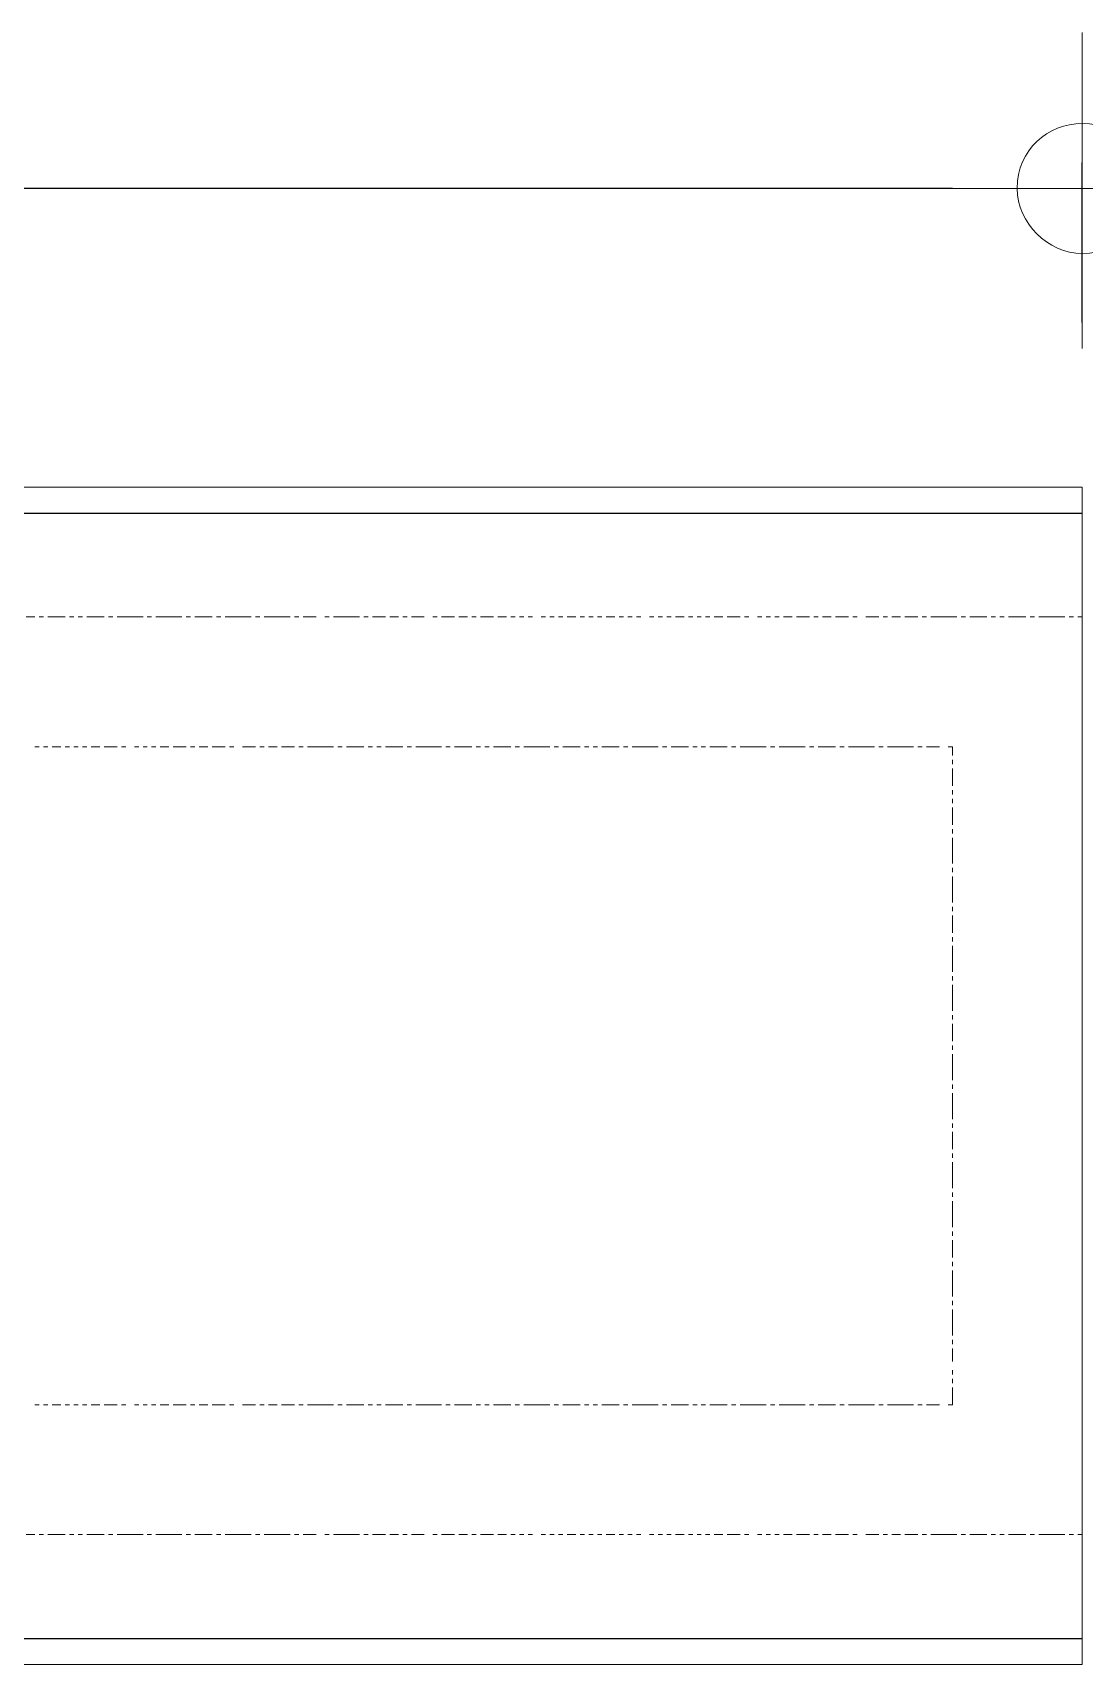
# Model space of a CAD drawing. Header units: millimetres. Extents: x 2928 to 3112, y 1220 to 1280.
# Drawn here: x 3101.117 to 3101.921, y 1270.254 to 1271.501 of the extents above; entities that cross this region are included whole.
import ezdxf

# ---------------------------------------------------------------- set-up
doc = ezdxf.new("R2010")
doc.units = ezdxf.units.MM

msp = doc.modelspace()

# ---------------------------------------------------------------- linework, layer by layer
at = {"color": 7, "linetype": 'Continuous', "lineweight": 9, "true_color": 0x000007}
for points in [[(3101.91941, 1271.50069), (3101.91941, 1271.25921), (3101.91941, 1271.25921)], [(3101.80032, 1271.3816), (3102.0418, 1271.3816), (3102.0418, 1271.3816)]]:
    msp.add_lwpolyline(points, dxfattribs=at)
at = {"color": 253, "linetype": 'Continuous', "lineweight": -2, "true_color": 0x9a9a9a}
for points in [[(3101.91941, 1271.27905), (3101.91941, 1271.40145), (3101.91941, 1271.40145)], [(3101.82017, 1271.3816), (3098.0193, 1271.3816), (3098.0193, 1271.3816)], [(3097.92006, 1271.1335), (3101.91941, 1271.1335), (3101.91941, 1271.1335)], [(3097.92006, 1270.27343), (3101.91941, 1270.27343), (3101.91941, 1270.27343)]]:
    msp.add_lwpolyline(points, dxfattribs=at)
at = {"color": 7, "linetype": 'Continuous', "lineweight": 9, "true_color": 0x000007}
msp.add_lwpolyline([(3097.92006, 1271.15335), (3101.91941, 1271.15335), (3101.91941, 1270.25358), (3097.92006, 1270.25358)], close=True, dxfattribs=at)
at = {"color": 252, "linetype": 'Continuous', "lineweight": 5, "true_color": 0x989898}
for points in [[(3101.11226, 1271.05411), (3101.11888, 1271.05411), (3101.11888, 1271.05411)], [(3101.12218, 1271.05411), (3101.12549, 1271.05411), (3101.12549, 1271.05411)], [(3101.1288, 1271.05411), (3101.13542, 1271.05411), (3101.13542, 1271.05411)], [(3101.13542, 1271.05411), (3101.14203, 1271.05411), (3101.14203, 1271.05411)], [(3101.14534, 1271.05411), (3101.14865, 1271.05411), (3101.14865, 1271.05411)], [(3101.15196, 1271.05411), (3101.15526, 1271.05411), (3101.15526, 1271.05411)], [(3101.15857, 1271.05411), (3101.16519, 1271.05411), (3101.16519, 1271.05411)], [(3101.16519, 1271.05411), (3101.1718, 1271.05411), (3101.1718, 1271.05411)], [(3101.17511, 1271.05411), (3101.17842, 1271.05411), (3101.17842, 1271.05411)], [(3101.18173, 1271.05411), (3101.18834, 1271.05411), (3101.18834, 1271.05411)], [(3101.18834, 1271.05411), (3101.19496, 1271.05411), (3101.19496, 1271.05411)], [(3101.19496, 1271.05411), (3101.20158, 1271.05411), (3101.20158, 1271.05411)], [(3101.20488, 1271.05411), (3101.20819, 1271.05411), (3101.20819, 1271.05411)], [(3101.2115, 1271.05411), (3101.21812, 1271.05411), (3101.21812, 1271.05411)], [(3101.21812, 1271.05411), (3101.22473, 1271.05411), (3101.22473, 1271.05411)], [(3101.22473, 1271.05411), (3101.23135, 1271.05411), (3101.23135, 1271.05411)], [(3101.23466, 1271.05411), (3101.23796, 1271.05411), (3101.23796, 1271.05411)], [(3101.24127, 1271.05411), (3101.24789, 1271.05411), (3101.24789, 1271.05411)], [(3101.24789, 1271.05411), (3101.2545, 1271.05411), (3101.2545, 1271.05411)], [(3101.25781, 1271.05411), (3101.26112, 1271.05411), (3101.26112, 1271.05411)], [(3101.26443, 1271.05411), (3101.27104, 1271.05411), (3101.27104, 1271.05411)], [(3101.27104, 1271.05411), (3101.27766, 1271.05411), (3101.27766, 1271.05411)], [(3101.27766, 1271.05411), (3101.28428, 1271.05411), (3101.28428, 1271.05411)], [(3101.28758, 1271.05411), (3101.29089, 1271.05411), (3101.29089, 1271.05411)], [(3101.2942, 1271.05411), (3101.30082, 1271.05411), (3101.30082, 1271.05411)], [(3101.30082, 1271.05411), (3101.30743, 1271.05411), (3101.30743, 1271.05411)], [(3101.30743, 1271.05411), (3101.31405, 1271.05411), (3101.31405, 1271.05411)], [(3101.31736, 1271.05411), (3101.32066, 1271.05411), (3101.32066, 1271.05411)], [(3101.32397, 1271.05411), (3101.33059, 1271.05411), (3101.33059, 1271.05411)], [(3101.33059, 1271.05411), (3101.3339, 1271.05411), (3101.3339, 1271.05411)], [(3101.34051, 1271.05411), (3101.34382, 1271.05411), (3101.34382, 1271.05411)], [(3101.34713, 1271.05411), (3101.35374, 1271.05411), (3101.35374, 1271.05411)], [(3101.35374, 1271.05411), (3101.36036, 1271.05411), (3101.36036, 1271.05411)], [(3101.36036, 1271.05411), (3101.36697, 1271.05411), (3101.36697, 1271.05411)], [(3101.37028, 1271.05411), (3101.37359, 1271.05411), (3101.37359, 1271.05411)], [(3101.3769, 1271.05411), (3101.38351, 1271.05411), (3101.38351, 1271.05411)], [(3101.38351, 1271.05411), (3101.38682, 1271.05411), (3101.38682, 1271.05411)], [(3101.39013, 1271.05411), (3101.39675, 1271.05411), (3101.39675, 1271.05411)], [(3101.40005, 1271.05411), (3101.40336, 1271.05411), (3101.40336, 1271.05411)], [(3101.40667, 1271.05411), (3101.41329, 1271.05411), (3101.41329, 1271.05411)], [(3101.41329, 1271.05411), (3101.41659, 1271.05411), (3101.41659, 1271.05411)], [(3101.42321, 1271.05411), (3101.42652, 1271.05411), (3101.42652, 1271.05411)], [(3101.42983, 1271.05411), (3101.43644, 1271.05411), (3101.43644, 1271.05411)], [(3101.43644, 1271.05411), (3101.43975, 1271.05411), (3101.43975, 1271.05411)], [(3101.44306, 1271.05411), (3101.44967, 1271.05411), (3101.44967, 1271.05411)], [(3101.45298, 1271.05411), (3101.45629, 1271.05411), (3101.45629, 1271.05411)], [(3101.4596, 1271.05411), (3101.46621, 1271.05411), (3101.46621, 1271.05411)], [(3101.46621, 1271.05411), (3101.46952, 1271.05411), (3101.46952, 1271.05411)], [(3101.47283, 1271.05411), (3101.47945, 1271.05411), (3101.47945, 1271.05411)], [(3101.48275, 1271.05411), (3101.48606, 1271.05411), (3101.48606, 1271.05411)], [(3101.48937, 1271.05411), (3101.49268, 1271.05411), (3101.49268, 1271.05411)], [(3101.49599, 1271.05411), (3101.49929, 1271.05411), (3101.49929, 1271.05411)], [(3101.50591, 1271.05411), (3101.50922, 1271.05411), (3101.50922, 1271.05411)], [(3101.51253, 1271.05411), (3101.51583, 1271.05411), (3101.51583, 1271.05411)], [(3101.51914, 1271.05411), (3101.52245, 1271.05411), (3101.52245, 1271.05411)], [(3101.52576, 1271.05411), (3101.53237, 1271.05411), (3101.53237, 1271.05411)], [(3101.53568, 1271.05411), (3101.53899, 1271.05411), (3101.53899, 1271.05411)], [(3101.5423, 1271.05411), (3101.54561, 1271.05411), (3101.54561, 1271.05411)], [(3101.54891, 1271.05411), (3101.55222, 1271.05411), (3101.55222, 1271.05411)], [(3101.55553, 1271.05411), (3101.56215, 1271.05411), (3101.56215, 1271.05411)], [(3101.56545, 1271.05411), (3101.56876, 1271.05411), (3101.56876, 1271.05411)], [(3101.57207, 1271.05411), (3101.57538, 1271.05411), (3101.57538, 1271.05411)], [(3101.57869, 1271.05411), (3101.58199, 1271.05411), (3101.58199, 1271.05411)], [(3101.58861, 1271.05411), (3101.59192, 1271.05411), (3101.59192, 1271.05411)], [(3101.59523, 1271.05411), (3101.59853, 1271.05411), (3101.59853, 1271.05411)], [(3101.60184, 1271.05411), (3101.60515, 1271.05411), (3101.60515, 1271.05411)], [(3101.60846, 1271.05411), (3101.61507, 1271.05411), (3101.61507, 1271.05411)], [(3101.61838, 1271.05411), (3101.62169, 1271.05411), (3101.62169, 1271.05411)], [(3101.625, 1271.05411), (3101.6283, 1271.05411), (3101.6283, 1271.05411)], [(3101.63161, 1271.05411), (3101.63492, 1271.05411), (3101.63492, 1271.05411)], [(3101.63823, 1271.05411), (3101.64484, 1271.05411), (3101.64484, 1271.05411)], [(3101.64815, 1271.05411), (3101.65146, 1271.05411), (3101.65146, 1271.05411)], [(3101.65146, 1271.05411), (3101.65808, 1271.05411), (3101.65808, 1271.05411)], [(3101.66138, 1271.05411), (3101.66469, 1271.05411), (3101.66469, 1271.05411)], [(3101.67131, 1271.05411), (3101.67462, 1271.05411), (3101.67462, 1271.05411)], [(3101.67792, 1271.05411), (3101.68123, 1271.05411), (3101.68123, 1271.05411)], [(3101.68454, 1271.05411), (3101.68785, 1271.05411), (3101.68785, 1271.05411)], [(3101.69116, 1271.05411), (3101.69777, 1271.05411), (3101.69777, 1271.05411)], [(3101.70108, 1271.05411), (3101.70439, 1271.05411), (3101.70439, 1271.05411)], [(3101.70439, 1271.05411), (3101.711, 1271.05411), (3101.711, 1271.05411)], [(3101.71431, 1271.05411), (3101.71762, 1271.05411), (3101.71762, 1271.05411)], [(3101.72093, 1271.05411), (3101.72754, 1271.05411), (3101.72754, 1271.05411)], [(3101.73085, 1271.05411), (3101.73416, 1271.05411), (3101.73416, 1271.05411)], [(3101.73416, 1271.05411), (3101.74078, 1271.05411), (3101.74078, 1271.05411)], [(3101.74408, 1271.05411), (3101.74739, 1271.05411), (3101.74739, 1271.05411)], [(3101.75401, 1271.05411), (3101.75732, 1271.05411), (3101.75732, 1271.05411)], [(3101.75732, 1271.05411), (3101.76393, 1271.05411), (3101.76393, 1271.05411)], [(3101.76724, 1271.05411), (3101.77055, 1271.05411), (3101.77055, 1271.05411)], [(3101.77386, 1271.05411), (3101.78047, 1271.05411), (3101.78047, 1271.05411)], [(3101.78378, 1271.05411), (3101.78709, 1271.05411), (3101.78709, 1271.05411)], [(3101.78709, 1271.05411), (3101.7937, 1271.05411), (3101.7937, 1271.05411)], [(3101.79701, 1271.05411), (3101.80032, 1271.05411), (3101.80032, 1271.05411)], [(3101.80363, 1271.05411), (3101.81024, 1271.05411), (3101.81024, 1271.05411)], [(3101.81024, 1271.05411), (3101.81686, 1271.05411), (3101.81686, 1271.05411)], [(3101.81686, 1271.05411), (3101.82348, 1271.05411), (3101.82348, 1271.05411)], [(3101.82678, 1271.05411), (3101.83009, 1271.05411), (3101.83009, 1271.05411)], [(3101.8334, 1271.05411), (3101.84002, 1271.05411), (3101.84002, 1271.05411)], [(3101.84002, 1271.05411), (3101.84663, 1271.05411), (3101.84663, 1271.05411)], [(3101.84994, 1271.05411), (3101.85325, 1271.05411), (3101.85325, 1271.05411)], [(3101.85656, 1271.05411), (3101.85986, 1271.05411), (3101.85986, 1271.05411)], [(3101.86317, 1271.05411), (3101.86979, 1271.05411), (3101.86979, 1271.05411)], [(3101.86979, 1271.05411), (3101.8764, 1271.05411), (3101.8764, 1271.05411)], [(3101.87971, 1271.05411), (3101.88302, 1271.05411), (3101.88302, 1271.05411)], [(3101.88633, 1271.05411), (3101.89294, 1271.05411), (3101.89294, 1271.05411)], [(3101.89294, 1271.05411), (3101.89956, 1271.05411), (3101.89956, 1271.05411)], [(3101.89956, 1271.05411), (3101.90618, 1271.05411), (3101.90618, 1271.05411)], [(3101.90948, 1271.05411), (3101.91279, 1271.05411), (3101.91279, 1271.05411)], [(3101.9161, 1271.05411), (3101.91941, 1271.05411), (3101.91941, 1271.05411)], [(3101.11888, 1270.95487), (3101.12218, 1270.95487), (3101.12218, 1270.95487)], [(3101.12549, 1270.95487), (3101.1288, 1270.95487), (3101.1288, 1270.95487)], [(3101.13211, 1270.95487), (3101.13872, 1270.95487), (3101.13872, 1270.95487)], [(3101.14203, 1270.95487), (3101.14534, 1270.95487), (3101.14534, 1270.95487)], [(3101.14865, 1270.95487), (3101.15196, 1270.95487), (3101.15196, 1270.95487)], [(3101.15526, 1270.95487), (3101.15857, 1270.95487), (3101.15857, 1270.95487)], [(3101.16188, 1270.95487), (3101.1685, 1270.95487), (3101.1685, 1270.95487)], [(3101.1718, 1270.95487), (3101.17511, 1270.95487), (3101.17511, 1270.95487)], [(3101.17511, 1270.95487), (3101.18173, 1270.95487), (3101.18173, 1270.95487)], [(3101.18504, 1270.95487), (3101.18834, 1270.95487), (3101.18834, 1270.95487)], [(3101.19496, 1270.95487), (3101.19827, 1270.95487), (3101.19827, 1270.95487)], [(3101.20158, 1270.95487), (3101.20488, 1270.95487), (3101.20488, 1270.95487)], [(3101.20819, 1270.95487), (3101.2115, 1270.95487), (3101.2115, 1270.95487)], [(3101.21481, 1270.95487), (3101.22142, 1270.95487), (3101.22142, 1270.95487)], [(3101.22473, 1270.95487), (3101.22804, 1270.95487), (3101.22804, 1270.95487)], [(3101.22804, 1270.95487), (3101.23466, 1270.95487), (3101.23466, 1270.95487)], [(3101.23796, 1270.95487), (3101.24127, 1270.95487), (3101.24127, 1270.95487)], [(3101.24458, 1270.95487), (3101.2512, 1270.95487), (3101.2512, 1270.95487)], [(3101.2545, 1270.95487), (3101.25781, 1270.95487), (3101.25781, 1270.95487)], [(3101.25781, 1270.95487), (3101.26443, 1270.95487), (3101.26443, 1270.95487)], [(3101.26774, 1270.95487), (3101.27104, 1270.95487), (3101.27104, 1270.95487)], [(3101.27766, 1270.95487), (3101.28097, 1270.95487), (3101.28097, 1270.95487)], [(3101.28097, 1270.95487), (3101.28758, 1270.95487), (3101.28758, 1270.95487)], [(3101.29089, 1270.95487), (3101.2942, 1270.95487), (3101.2942, 1270.95487)], [(3101.29751, 1270.95487), (3101.30412, 1270.95487), (3101.30412, 1270.95487)], [(3101.30743, 1270.95487), (3101.31074, 1270.95487), (3101.31074, 1270.95487)], [(3101.31074, 1270.95487), (3101.31736, 1270.95487), (3101.31736, 1270.95487)], [(3101.32066, 1270.95487), (3101.32397, 1270.95487), (3101.32397, 1270.95487)], [(3101.32728, 1270.95487), (3101.3339, 1270.95487), (3101.3339, 1270.95487)], [(3101.3339, 1270.95487), (3101.34051, 1270.95487), (3101.34051, 1270.95487)], [(3101.34051, 1270.95487), (3101.34713, 1270.95487), (3101.34713, 1270.95487)], [(3101.35043, 1270.95487), (3101.35374, 1270.95487), (3101.35374, 1270.95487)], [(3101.35705, 1270.95487), (3101.36367, 1270.95487), (3101.36367, 1270.95487)], [(3101.36367, 1270.95487), (3101.37028, 1270.95487), (3101.37028, 1270.95487)], [(3101.37359, 1270.95487), (3101.3769, 1270.95487), (3101.3769, 1270.95487)], [(3101.38021, 1270.95487), (3101.38351, 1270.95487), (3101.38351, 1270.95487)], [(3101.38682, 1270.95487), (3101.39344, 1270.95487), (3101.39344, 1270.95487)], [(3101.39344, 1270.95487), (3101.40005, 1270.95487), (3101.40005, 1270.95487)], [(3101.40336, 1270.95487), (3101.40667, 1270.95487), (3101.40667, 1270.95487)], [(3101.40998, 1270.95487), (3101.41659, 1270.95487), (3101.41659, 1270.95487)], [(3101.41659, 1270.95487), (3101.42321, 1270.95487), (3101.42321, 1270.95487)], [(3101.42321, 1270.95487), (3101.42983, 1270.95487), (3101.42983, 1270.95487)], [(3101.43313, 1270.95487), (3101.43644, 1270.95487), (3101.43644, 1270.95487)], [(3101.43975, 1270.95487), (3101.44637, 1270.95487), (3101.44637, 1270.95487)], [(3101.44637, 1270.95487), (3101.45298, 1270.95487), (3101.45298, 1270.95487)], [(3101.45629, 1270.95487), (3101.4596, 1270.95487), (3101.4596, 1270.95487)], [(3101.46291, 1270.95487), (3101.46621, 1270.95487), (3101.46621, 1270.95487)], [(3101.46952, 1270.95487), (3101.47614, 1270.95487), (3101.47614, 1270.95487)], [(3101.47614, 1270.95487), (3101.48275, 1270.95487), (3101.48275, 1270.95487)], [(3101.48606, 1270.95487), (3101.48937, 1270.95487), (3101.48937, 1270.95487)], [(3101.49268, 1270.95487), (3101.49929, 1270.95487), (3101.49929, 1270.95487)], [(3101.49929, 1270.95487), (3101.50591, 1270.95487), (3101.50591, 1270.95487)], [(3101.50591, 1270.95487), (3101.51253, 1270.95487), (3101.51253, 1270.95487)], [(3101.51583, 1270.95487), (3101.51914, 1270.95487), (3101.51914, 1270.95487)], [(3101.52245, 1270.95487), (3101.52907, 1270.95487), (3101.52907, 1270.95487)], [(3101.52907, 1270.95487), (3101.53568, 1270.95487), (3101.53568, 1270.95487)], [(3101.53899, 1270.95487), (3101.5423, 1270.95487), (3101.5423, 1270.95487)], [(3101.54561, 1270.95487), (3101.54891, 1270.95487), (3101.54891, 1270.95487)], [(3101.55222, 1270.95487), (3101.55884, 1270.95487), (3101.55884, 1270.95487)], [(3101.55884, 1270.95487), (3101.56545, 1270.95487), (3101.56545, 1270.95487)], [(3101.56876, 1270.95487), (3101.57207, 1270.95487), (3101.57207, 1270.95487)], [(3101.57538, 1270.95487), (3101.58199, 1270.95487), (3101.58199, 1270.95487)], [(3101.58199, 1270.95487), (3101.58861, 1270.95487), (3101.58861, 1270.95487)], [(3101.58861, 1270.95487), (3101.59523, 1270.95487), (3101.59523, 1270.95487)], [(3101.59853, 1270.95487), (3101.60184, 1270.95487), (3101.60184, 1270.95487)], [(3101.60515, 1270.95487), (3101.61177, 1270.95487), (3101.61177, 1270.95487)], [(3101.61177, 1270.95487), (3101.61838, 1270.95487), (3101.61838, 1270.95487)], [(3101.62169, 1270.95487), (3101.625, 1270.95487), (3101.625, 1270.95487)], [(3101.6283, 1270.95487), (3101.63161, 1270.95487), (3101.63161, 1270.95487)], [(3101.63492, 1270.95487), (3101.64154, 1270.95487), (3101.64154, 1270.95487)], [(3101.64154, 1270.95487), (3101.64815, 1270.95487), (3101.64815, 1270.95487)], [(3101.65146, 1270.95487), (3101.65477, 1270.95487), (3101.65477, 1270.95487)], [(3101.65808, 1270.95487), (3101.66469, 1270.95487), (3101.66469, 1270.95487)], [(3101.66469, 1270.95487), (3101.67131, 1270.95487), (3101.67131, 1270.95487)], [(3101.67131, 1270.95487), (3101.67792, 1270.95487), (3101.67792, 1270.95487)], [(3101.68123, 1270.95487), (3101.68454, 1270.95487), (3101.68454, 1270.95487)], [(3101.68785, 1270.95487), (3101.69446, 1270.95487), (3101.69446, 1270.95487)], [(3101.69446, 1270.95487), (3101.70108, 1270.95487), (3101.70108, 1270.95487)], [(3101.70108, 1270.95487), (3101.7077, 1270.95487), (3101.7077, 1270.95487)], [(3101.711, 1270.95487), (3101.71431, 1270.95487), (3101.71431, 1270.95487)], [(3101.71762, 1270.95487), (3101.72424, 1270.95487), (3101.72424, 1270.95487)], [(3101.72424, 1270.95487), (3101.73085, 1270.95487), (3101.73085, 1270.95487)], [(3101.73416, 1270.95487), (3101.73747, 1270.95487), (3101.73747, 1270.95487)], [(3101.74078, 1270.95487), (3101.74739, 1270.95487), (3101.74739, 1270.95487)], [(3101.74739, 1270.95487), (3101.75401, 1270.95487), (3101.75401, 1270.95487)], [(3101.75401, 1270.95487), (3101.76062, 1270.95487), (3101.76062, 1270.95487)], [(3101.76393, 1270.95487), (3101.76724, 1270.95487), (3101.76724, 1270.95487)], [(3101.77055, 1270.95487), (3101.77716, 1270.95487), (3101.77716, 1270.95487)], [(3101.77716, 1270.95487), (3101.78378, 1270.95487), (3101.78378, 1270.95487)], [(3101.78378, 1270.95487), (3101.7904, 1270.95487), (3101.7904, 1270.95487)], [(3101.7937, 1270.95487), (3101.79701, 1270.95487), (3101.79701, 1270.95487)], [(3101.80032, 1270.95487), (3101.80694, 1270.95487), (3101.80694, 1270.95487)], [(3101.80694, 1270.95487), (3101.81024, 1270.95487), (3101.81024, 1270.95487)], [(3101.81686, 1270.95487), (3101.82017, 1270.95487), (3101.82017, 1270.95487)], [(3101.82017, 1270.95487), (3101.82017, 1270.94826), (3101.82017, 1270.94826)], [(3101.82017, 1270.94495), (3101.82017, 1270.94164), (3101.82017, 1270.94164)], [(3101.82017, 1270.93833), (3101.82017, 1270.93172), (3101.82017, 1270.93172)], [(3101.82017, 1270.93172), (3101.82017, 1270.9251), (3101.82017, 1270.9251)], [(3101.82017, 1270.92179), (3101.82017, 1270.91848), (3101.82017, 1270.91848)], [(3101.82017, 1270.91518), (3101.82017, 1270.91187), (3101.82017, 1270.91187)], [(3101.82017, 1270.90856), (3101.82017, 1270.90194), (3101.82017, 1270.90194)], [(3101.82017, 1270.90194), (3101.82017, 1270.89533), (3101.82017, 1270.89533)], [(3101.82017, 1270.89202), (3101.82017, 1270.88871), (3101.82017, 1270.88871)], [(3101.82017, 1270.8854), (3101.82017, 1270.87879), (3101.82017, 1270.87879)], [(3101.82017, 1270.87879), (3101.82017, 1270.87217), (3101.82017, 1270.87217)], [(3101.82017, 1270.87217), (3101.82017, 1270.86556), (3101.82017, 1270.86556)], [(3101.82017, 1270.86225), (3101.82017, 1270.85894), (3101.82017, 1270.85894)], [(3101.82017, 1270.85563), (3101.82017, 1270.84902), (3101.82017, 1270.84902)], [(3101.82017, 1270.84902), (3101.82017, 1270.8424), (3101.82017, 1270.8424)], [(3101.82017, 1270.8424), (3101.82017, 1270.83578), (3101.82017, 1270.83578)], [(3101.82017, 1270.83248), (3101.82017, 1270.82917), (3101.82017, 1270.82917)], [(3101.82017, 1270.82586), (3101.82017, 1270.81924), (3101.82017, 1270.81924)], [(3101.82017, 1270.81924), (3101.82017, 1270.81263), (3101.82017, 1270.81263)], [(3101.82017, 1270.80932), (3101.82017, 1270.80601), (3101.82017, 1270.80601)], [(3101.82017, 1270.8027), (3101.82017, 1270.79609), (3101.82017, 1270.79609)], [(3101.82017, 1270.79609), (3101.82017, 1270.78947), (3101.82017, 1270.78947)], [(3101.82017, 1270.78947), (3101.82017, 1270.78286), (3101.82017, 1270.78286)], [(3101.82017, 1270.77955), (3101.82017, 1270.77624), (3101.82017, 1270.77624)], [(3101.82017, 1270.77293), (3101.82017, 1270.76632), (3101.82017, 1270.76632)], [(3101.82017, 1270.76632), (3101.82017, 1270.7597), (3101.82017, 1270.7597)], [(3101.82017, 1270.7597), (3101.82017, 1270.75308), (3101.82017, 1270.75308)], [(3101.82017, 1270.74978), (3101.82017, 1270.74647), (3101.82017, 1270.74647)], [(3101.82017, 1270.74316), (3101.82017, 1270.73654), (3101.82017, 1270.73654)], [(3101.82017, 1270.73654), (3101.82017, 1270.72993), (3101.82017, 1270.72993)], [(3101.82017, 1270.72662), (3101.82017, 1270.72331), (3101.82017, 1270.72331)], [(3101.82017, 1270.72001), (3101.82017, 1270.71339), (3101.82017, 1270.71339)], [(3101.82017, 1270.71339), (3101.82017, 1270.70677), (3101.82017, 1270.70677)], [(3101.82017, 1270.70677), (3101.82017, 1270.70016), (3101.82017, 1270.70016)], [(3101.82017, 1270.69685), (3101.82017, 1270.69354), (3101.82017, 1270.69354)], [(3101.82017, 1270.69023), (3101.82017, 1270.68362), (3101.82017, 1270.68362)], [(3101.82017, 1270.68362), (3101.82017, 1270.677), (3101.82017, 1270.677)], [(3101.82017, 1270.677), (3101.82017, 1270.67039), (3101.82017, 1270.67039)], [(3101.82017, 1270.66708), (3101.82017, 1270.66377), (3101.82017, 1270.66377)], [(3101.82017, 1270.66046), (3101.82017, 1270.65385), (3101.82017, 1270.65385)], [(3101.82017, 1270.65385), (3101.82017, 1270.64723), (3101.82017, 1270.64723)], [(3101.82017, 1270.64392), (3101.82017, 1270.64061), (3101.82017, 1270.64061)], [(3101.82017, 1270.63731), (3101.82017, 1270.63069), (3101.82017, 1270.63069)], [(3101.82017, 1270.63069), (3101.82017, 1270.62407), (3101.82017, 1270.62407)], [(3101.82017, 1270.62407), (3101.82017, 1270.61746), (3101.82017, 1270.61746)], [(3101.82017, 1270.61415), (3101.82017, 1270.61084), (3101.82017, 1270.61084)], [(3101.82017, 1270.60753), (3101.82017, 1270.60092), (3101.82017, 1270.60092)], [(3101.82017, 1270.60092), (3101.82017, 1270.5943), (3101.82017, 1270.5943)], [(3101.82017, 1270.5943), (3101.82017, 1270.58769), (3101.82017, 1270.58769)], [(3101.82017, 1270.58438), (3101.82017, 1270.58107), (3101.82017, 1270.58107)], [(3101.82017, 1270.57776), (3101.82017, 1270.57115), (3101.82017, 1270.57115)], [(3101.82017, 1270.57115), (3101.82017, 1270.56453), (3101.82017, 1270.56453)], [(3101.82017, 1270.56122), (3101.82017, 1270.55791), (3101.82017, 1270.55791)], [(3101.82017, 1270.55461), (3101.82017, 1270.54799), (3101.82017, 1270.54799)], [(3101.82017, 1270.54799), (3101.82017, 1270.54137), (3101.82017, 1270.54137)], [(3101.82017, 1270.54137), (3101.82017, 1270.53476), (3101.82017, 1270.53476)], [(3101.82017, 1270.53145), (3101.82017, 1270.52814), (3101.82017, 1270.52814)], [(3101.82017, 1270.52483), (3101.82017, 1270.51822), (3101.82017, 1270.51822)], [(3101.82017, 1270.51822), (3101.82017, 1270.5116), (3101.82017, 1270.5116)], [(3101.82017, 1270.5116), (3101.82017, 1270.50499), (3101.82017, 1270.50499)], [(3101.82017, 1270.50168), (3101.82017, 1270.49837), (3101.82017, 1270.49837)], [(3101.82017, 1270.49506), (3101.82017, 1270.48845), (3101.82017, 1270.48845)], [(3101.82017, 1270.48845), (3101.82017, 1270.48514), (3101.82017, 1270.48514)], [(3101.82017, 1270.47852), (3101.82017, 1270.47521), (3101.82017, 1270.47521)], [(3101.82017, 1270.47191), (3101.82017, 1270.4686), (3101.82017, 1270.4686)], [(3101.82017, 1270.45867), (3101.82017, 1270.45206), (3101.81686, 1270.45206)], [(3101.82017, 1270.46529), (3101.82017, 1270.45867), (3101.82017, 1270.45867)], [(3101.12218, 1270.45206), (3101.11888, 1270.45206), (3101.11888, 1270.45206)], [(3101.1288, 1270.45206), (3101.12549, 1270.45206), (3101.12549, 1270.45206)], [(3101.13872, 1270.45206), (3101.13211, 1270.45206), (3101.13211, 1270.45206)], [(3101.14534, 1270.45206), (3101.14203, 1270.45206), (3101.14203, 1270.45206)], [(3101.15196, 1270.45206), (3101.14865, 1270.45206), (3101.14865, 1270.45206)], [(3101.15857, 1270.45206), (3101.15526, 1270.45206), (3101.15526, 1270.45206)], [(3101.1685, 1270.45206), (3101.16188, 1270.45206), (3101.16188, 1270.45206)], [(3101.17511, 1270.45206), (3101.1718, 1270.45206), (3101.1718, 1270.45206)], [(3101.18173, 1270.45206), (3101.17511, 1270.45206), (3101.17511, 1270.45206)], [(3101.18834, 1270.45206), (3101.18504, 1270.45206), (3101.18504, 1270.45206)], [(3101.19827, 1270.45206), (3101.19496, 1270.45206), (3101.19496, 1270.45206)], [(3101.20488, 1270.45206), (3101.20158, 1270.45206), (3101.20158, 1270.45206)], [(3101.2115, 1270.45206), (3101.20819, 1270.45206), (3101.20819, 1270.45206)], [(3101.22142, 1270.45206), (3101.21481, 1270.45206), (3101.21481, 1270.45206)], [(3101.22804, 1270.45206), (3101.22473, 1270.45206), (3101.22473, 1270.45206)], [(3101.23466, 1270.45206), (3101.22804, 1270.45206), (3101.22804, 1270.45206)], [(3101.24127, 1270.45206), (3101.23796, 1270.45206), (3101.23796, 1270.45206)], [(3101.2512, 1270.45206), (3101.24458, 1270.45206), (3101.24458, 1270.45206)], [(3101.25781, 1270.45206), (3101.2545, 1270.45206), (3101.2545, 1270.45206)], [(3101.26443, 1270.45206), (3101.25781, 1270.45206), (3101.25781, 1270.45206)], [(3101.27104, 1270.45206), (3101.26774, 1270.45206), (3101.26774, 1270.45206)], [(3101.28097, 1270.45206), (3101.27766, 1270.45206), (3101.27766, 1270.45206)], [(3101.28758, 1270.45206), (3101.28097, 1270.45206), (3101.28097, 1270.45206)], [(3101.2942, 1270.45206), (3101.29089, 1270.45206), (3101.29089, 1270.45206)], [(3101.30412, 1270.45206), (3101.29751, 1270.45206), (3101.29751, 1270.45206)], [(3101.31074, 1270.45206), (3101.30743, 1270.45206), (3101.30743, 1270.45206)], [(3101.31736, 1270.45206), (3101.31074, 1270.45206), (3101.31074, 1270.45206)], [(3101.32397, 1270.45206), (3101.32066, 1270.45206), (3101.32066, 1270.45206)], [(3101.3339, 1270.45206), (3101.32728, 1270.45206), (3101.32728, 1270.45206)], [(3101.34051, 1270.45206), (3101.3339, 1270.45206), (3101.3339, 1270.45206)], [(3101.34713, 1270.45206), (3101.34051, 1270.45206), (3101.34051, 1270.45206)], [(3101.35374, 1270.45206), (3101.35043, 1270.45206), (3101.35043, 1270.45206)], [(3101.36367, 1270.45206), (3101.35705, 1270.45206), (3101.35705, 1270.45206)], [(3101.37028, 1270.45206), (3101.36367, 1270.45206), (3101.36367, 1270.45206)], [(3101.3769, 1270.45206), (3101.37359, 1270.45206), (3101.37359, 1270.45206)], [(3101.38351, 1270.45206), (3101.38021, 1270.45206), (3101.38021, 1270.45206)], [(3101.39344, 1270.45206), (3101.38682, 1270.45206), (3101.38682, 1270.45206)], [(3101.40005, 1270.45206), (3101.39344, 1270.45206), (3101.39344, 1270.45206)], [(3101.40667, 1270.45206), (3101.40336, 1270.45206), (3101.40336, 1270.45206)], [(3101.41659, 1270.45206), (3101.40998, 1270.45206), (3101.40998, 1270.45206)], [(3101.42321, 1270.45206), (3101.41659, 1270.45206), (3101.41659, 1270.45206)], [(3101.42983, 1270.45206), (3101.42321, 1270.45206), (3101.42321, 1270.45206)], [(3101.43644, 1270.45206), (3101.43313, 1270.45206), (3101.43313, 1270.45206)], [(3101.44637, 1270.45206), (3101.43975, 1270.45206), (3101.43975, 1270.45206)], [(3101.45298, 1270.45206), (3101.44637, 1270.45206), (3101.44637, 1270.45206)], [(3101.4596, 1270.45206), (3101.45629, 1270.45206), (3101.45629, 1270.45206)], [(3101.46621, 1270.45206), (3101.46291, 1270.45206), (3101.46291, 1270.45206)], [(3101.47614, 1270.45206), (3101.46952, 1270.45206), (3101.46952, 1270.45206)], [(3101.48275, 1270.45206), (3101.47614, 1270.45206), (3101.47614, 1270.45206)], [(3101.48937, 1270.45206), (3101.48606, 1270.45206), (3101.48606, 1270.45206)], [(3101.49929, 1270.45206), (3101.49268, 1270.45206), (3101.49268, 1270.45206)], [(3101.50591, 1270.45206), (3101.49929, 1270.45206), (3101.49929, 1270.45206)], [(3101.51253, 1270.45206), (3101.50591, 1270.45206), (3101.50591, 1270.45206)], [(3101.51914, 1270.45206), (3101.51583, 1270.45206), (3101.51583, 1270.45206)], [(3101.52907, 1270.45206), (3101.52245, 1270.45206), (3101.52245, 1270.45206)], [(3101.53568, 1270.45206), (3101.52907, 1270.45206), (3101.52907, 1270.45206)], [(3101.5423, 1270.45206), (3101.53899, 1270.45206), (3101.53899, 1270.45206)], [(3101.54891, 1270.45206), (3101.54561, 1270.45206), (3101.54561, 1270.45206)], [(3101.55884, 1270.45206), (3101.55222, 1270.45206), (3101.55222, 1270.45206)], [(3101.56545, 1270.45206), (3101.55884, 1270.45206), (3101.55884, 1270.45206)], [(3101.57207, 1270.45206), (3101.56876, 1270.45206), (3101.56876, 1270.45206)], [(3101.58199, 1270.45206), (3101.57538, 1270.45206), (3101.57538, 1270.45206)], [(3101.58861, 1270.45206), (3101.58199, 1270.45206), (3101.58199, 1270.45206)], [(3101.59523, 1270.45206), (3101.58861, 1270.45206), (3101.58861, 1270.45206)], [(3101.60184, 1270.45206), (3101.59853, 1270.45206), (3101.59853, 1270.45206)], [(3101.61177, 1270.45206), (3101.60515, 1270.45206), (3101.60515, 1270.45206)], [(3101.61838, 1270.45206), (3101.61177, 1270.45206), (3101.61177, 1270.45206)], [(3101.625, 1270.45206), (3101.62169, 1270.45206), (3101.62169, 1270.45206)], [(3101.63161, 1270.45206), (3101.6283, 1270.45206), (3101.6283, 1270.45206)], [(3101.64154, 1270.45206), (3101.63492, 1270.45206), (3101.63492, 1270.45206)], [(3101.64815, 1270.45206), (3101.64154, 1270.45206), (3101.64154, 1270.45206)], [(3101.65477, 1270.45206), (3101.65146, 1270.45206), (3101.65146, 1270.45206)], [(3101.66469, 1270.45206), (3101.65808, 1270.45206), (3101.65808, 1270.45206)], [(3101.67131, 1270.45206), (3101.66469, 1270.45206), (3101.66469, 1270.45206)], [(3101.67792, 1270.45206), (3101.67131, 1270.45206), (3101.67131, 1270.45206)], [(3101.68454, 1270.45206), (3101.68123, 1270.45206), (3101.68123, 1270.45206)], [(3101.69446, 1270.45206), (3101.68785, 1270.45206), (3101.68785, 1270.45206)], [(3101.70108, 1270.45206), (3101.69446, 1270.45206), (3101.69446, 1270.45206)], [(3101.7077, 1270.45206), (3101.70108, 1270.45206), (3101.70108, 1270.45206)], [(3101.71431, 1270.45206), (3101.711, 1270.45206), (3101.711, 1270.45206)], [(3101.72424, 1270.45206), (3101.71762, 1270.45206), (3101.71762, 1270.45206)], [(3101.73085, 1270.45206), (3101.72424, 1270.45206), (3101.72424, 1270.45206)], [(3101.73747, 1270.45206), (3101.73416, 1270.45206), (3101.73416, 1270.45206)], [(3101.74739, 1270.45206), (3101.74078, 1270.45206), (3101.74078, 1270.45206)], [(3101.75401, 1270.45206), (3101.74739, 1270.45206), (3101.74739, 1270.45206)], [(3101.76062, 1270.45206), (3101.75401, 1270.45206), (3101.75401, 1270.45206)], [(3101.76724, 1270.45206), (3101.76393, 1270.45206), (3101.76393, 1270.45206)], [(3101.77716, 1270.45206), (3101.77055, 1270.45206), (3101.77055, 1270.45206)], [(3101.78378, 1270.45206), (3101.77716, 1270.45206), (3101.77716, 1270.45206)], [(3101.7904, 1270.45206), (3101.78378, 1270.45206), (3101.78378, 1270.45206)], [(3101.79701, 1270.45206), (3101.7937, 1270.45206), (3101.7937, 1270.45206)], [(3101.80694, 1270.45206), (3101.80032, 1270.45206), (3101.80032, 1270.45206)], [(3101.81024, 1270.45206), (3101.80694, 1270.45206), (3101.80694, 1270.45206)], [(3101.11888, 1270.35282), (3101.11226, 1270.35282), (3101.11226, 1270.35282)], [(3101.12549, 1270.35282), (3101.12218, 1270.35282), (3101.12218, 1270.35282)], [(3101.13542, 1270.35282), (3101.1288, 1270.35282), (3101.1288, 1270.35282)], [(3101.14203, 1270.35282), (3101.13542, 1270.35282), (3101.13542, 1270.35282)], [(3101.14865, 1270.35282), (3101.14534, 1270.35282), (3101.14534, 1270.35282)], [(3101.15526, 1270.35282), (3101.15196, 1270.35282), (3101.15196, 1270.35282)], [(3101.16519, 1270.35282), (3101.15857, 1270.35282), (3101.15857, 1270.35282)], [(3101.1718, 1270.35282), (3101.16519, 1270.35282), (3101.16519, 1270.35282)], [(3101.17842, 1270.35282), (3101.17511, 1270.35282), (3101.17511, 1270.35282)], [(3101.18834, 1270.35282), (3101.18173, 1270.35282), (3101.18173, 1270.35282)], [(3101.19496, 1270.35282), (3101.18834, 1270.35282), (3101.18834, 1270.35282)], [(3101.20158, 1270.35282), (3101.19496, 1270.35282), (3101.19496, 1270.35282)], [(3101.20819, 1270.35282), (3101.20488, 1270.35282), (3101.20488, 1270.35282)], [(3101.21812, 1270.35282), (3101.2115, 1270.35282), (3101.2115, 1270.35282)], [(3101.22473, 1270.35282), (3101.21812, 1270.35282), (3101.21812, 1270.35282)], [(3101.23135, 1270.35282), (3101.22473, 1270.35282), (3101.22473, 1270.35282)], [(3101.23796, 1270.35282), (3101.23466, 1270.35282), (3101.23466, 1270.35282)], [(3101.24789, 1270.35282), (3101.24127, 1270.35282), (3101.24127, 1270.35282)], [(3101.2545, 1270.35282), (3101.24789, 1270.35282), (3101.24789, 1270.35282)], [(3101.26112, 1270.35282), (3101.25781, 1270.35282), (3101.25781, 1270.35282)], [(3101.27104, 1270.35282), (3101.26443, 1270.35282), (3101.26443, 1270.35282)], [(3101.27766, 1270.35282), (3101.27104, 1270.35282), (3101.27104, 1270.35282)], [(3101.28428, 1270.35282), (3101.27766, 1270.35282), (3101.27766, 1270.35282)], [(3101.29089, 1270.35282), (3101.28758, 1270.35282), (3101.28758, 1270.35282)], [(3101.30082, 1270.35282), (3101.2942, 1270.35282), (3101.2942, 1270.35282)], [(3101.30743, 1270.35282), (3101.30082, 1270.35282), (3101.30082, 1270.35282)], [(3101.31405, 1270.35282), (3101.30743, 1270.35282), (3101.30743, 1270.35282)], [(3101.32066, 1270.35282), (3101.31736, 1270.35282), (3101.31736, 1270.35282)], [(3101.33059, 1270.35282), (3101.32397, 1270.35282), (3101.32397, 1270.35282)], [(3101.3339, 1270.35282), (3101.33059, 1270.35282), (3101.33059, 1270.35282)], [(3101.34382, 1270.35282), (3101.34051, 1270.35282), (3101.34051, 1270.35282)], [(3101.35374, 1270.35282), (3101.34713, 1270.35282), (3101.34713, 1270.35282)], [(3101.36036, 1270.35282), (3101.35374, 1270.35282), (3101.35374, 1270.35282)], [(3101.36697, 1270.35282), (3101.36036, 1270.35282), (3101.36036, 1270.35282)], [(3101.37359, 1270.35282), (3101.37028, 1270.35282), (3101.37028, 1270.35282)], [(3101.38351, 1270.35282), (3101.3769, 1270.35282), (3101.3769, 1270.35282)], [(3101.38682, 1270.35282), (3101.38351, 1270.35282), (3101.38351, 1270.35282)], [(3101.39675, 1270.35282), (3101.39013, 1270.35282), (3101.39013, 1270.35282)], [(3101.40336, 1270.35282), (3101.40005, 1270.35282), (3101.40005, 1270.35282)], [(3101.41329, 1270.35282), (3101.40667, 1270.35282), (3101.40667, 1270.35282)], [(3101.41659, 1270.35282), (3101.41329, 1270.35282), (3101.41329, 1270.35282)], [(3101.42652, 1270.35282), (3101.42321, 1270.35282), (3101.42321, 1270.35282)], [(3101.43644, 1270.35282), (3101.42983, 1270.35282), (3101.42983, 1270.35282)], [(3101.43975, 1270.35282), (3101.43644, 1270.35282), (3101.43644, 1270.35282)], [(3101.44967, 1270.35282), (3101.44306, 1270.35282), (3101.44306, 1270.35282)], [(3101.45629, 1270.35282), (3101.45298, 1270.35282), (3101.45298, 1270.35282)], [(3101.46621, 1270.35282), (3101.4596, 1270.35282), (3101.4596, 1270.35282)], [(3101.46952, 1270.35282), (3101.46621, 1270.35282), (3101.46621, 1270.35282)], [(3101.47945, 1270.35282), (3101.47283, 1270.35282), (3101.47283, 1270.35282)], [(3101.48606, 1270.35282), (3101.48275, 1270.35282), (3101.48275, 1270.35282)], [(3101.49268, 1270.35282), (3101.48937, 1270.35282), (3101.48937, 1270.35282)], [(3101.49929, 1270.35282), (3101.49599, 1270.35282), (3101.49599, 1270.35282)], [(3101.50922, 1270.35282), (3101.50591, 1270.35282), (3101.50591, 1270.35282)], [(3101.51583, 1270.35282), (3101.51253, 1270.35282), (3101.51253, 1270.35282)], [(3101.52245, 1270.35282), (3101.51914, 1270.35282), (3101.51914, 1270.35282)], [(3101.53237, 1270.35282), (3101.52576, 1270.35282), (3101.52576, 1270.35282)], [(3101.53899, 1270.35282), (3101.53568, 1270.35282), (3101.53568, 1270.35282)], [(3101.54561, 1270.35282), (3101.5423, 1270.35282), (3101.5423, 1270.35282)], [(3101.55222, 1270.35282), (3101.54891, 1270.35282), (3101.54891, 1270.35282)], [(3101.56215, 1270.35282), (3101.55553, 1270.35282), (3101.55553, 1270.35282)], [(3101.56876, 1270.35282), (3101.56545, 1270.35282), (3101.56545, 1270.35282)], [(3101.57538, 1270.35282), (3101.57207, 1270.35282), (3101.57207, 1270.35282)], [(3101.58199, 1270.35282), (3101.57869, 1270.35282), (3101.57869, 1270.35282)], [(3101.59192, 1270.35282), (3101.58861, 1270.35282), (3101.58861, 1270.35282)], [(3101.59853, 1270.35282), (3101.59523, 1270.35282), (3101.59523, 1270.35282)], [(3101.60515, 1270.35282), (3101.60184, 1270.35282), (3101.60184, 1270.35282)], [(3101.61507, 1270.35282), (3101.60846, 1270.35282), (3101.60846, 1270.35282)], [(3101.62169, 1270.35282), (3101.61838, 1270.35282), (3101.61838, 1270.35282)], [(3101.6283, 1270.35282), (3101.625, 1270.35282), (3101.625, 1270.35282)], [(3101.63492, 1270.35282), (3101.63161, 1270.35282), (3101.63161, 1270.35282)], [(3101.64484, 1270.35282), (3101.63823, 1270.35282), (3101.63823, 1270.35282)], [(3101.65146, 1270.35282), (3101.64815, 1270.35282), (3101.64815, 1270.35282)], [(3101.65808, 1270.35282), (3101.65146, 1270.35282), (3101.65146, 1270.35282)], [(3101.66469, 1270.35282), (3101.66138, 1270.35282), (3101.66138, 1270.35282)], [(3101.67462, 1270.35282), (3101.67131, 1270.35282), (3101.67131, 1270.35282)], [(3101.68123, 1270.35282), (3101.67792, 1270.35282), (3101.67792, 1270.35282)], [(3101.68785, 1270.35282), (3101.68454, 1270.35282), (3101.68454, 1270.35282)], [(3101.69777, 1270.35282), (3101.69116, 1270.35282), (3101.69116, 1270.35282)], [(3101.70439, 1270.35282), (3101.70108, 1270.35282), (3101.70108, 1270.35282)], [(3101.711, 1270.35282), (3101.70439, 1270.35282), (3101.70439, 1270.35282)], [(3101.71762, 1270.35282), (3101.71431, 1270.35282), (3101.71431, 1270.35282)], [(3101.72754, 1270.35282), (3101.72093, 1270.35282), (3101.72093, 1270.35282)], [(3101.73416, 1270.35282), (3101.73085, 1270.35282), (3101.73085, 1270.35282)], [(3101.74078, 1270.35282), (3101.73416, 1270.35282), (3101.73416, 1270.35282)], [(3101.74739, 1270.35282), (3101.74408, 1270.35282), (3101.74408, 1270.35282)], [(3101.75732, 1270.35282), (3101.75401, 1270.35282), (3101.75401, 1270.35282)], [(3101.76393, 1270.35282), (3101.75732, 1270.35282), (3101.75732, 1270.35282)], [(3101.77055, 1270.35282), (3101.76724, 1270.35282), (3101.76724, 1270.35282)], [(3101.78047, 1270.35282), (3101.77386, 1270.35282), (3101.77386, 1270.35282)], [(3101.78709, 1270.35282), (3101.78378, 1270.35282), (3101.78378, 1270.35282)], [(3101.7937, 1270.35282), (3101.78709, 1270.35282), (3101.78709, 1270.35282)], [(3101.80032, 1270.35282), (3101.79701, 1270.35282), (3101.79701, 1270.35282)], [(3101.81024, 1270.35282), (3101.80363, 1270.35282), (3101.80363, 1270.35282)], [(3101.81686, 1270.35282), (3101.81024, 1270.35282), (3101.81024, 1270.35282)], [(3101.82348, 1270.35282), (3101.81686, 1270.35282), (3101.81686, 1270.35282)], [(3101.83009, 1270.35282), (3101.82678, 1270.35282), (3101.82678, 1270.35282)], [(3101.84002, 1270.35282), (3101.8334, 1270.35282), (3101.8334, 1270.35282)], [(3101.84663, 1270.35282), (3101.84002, 1270.35282), (3101.84002, 1270.35282)], [(3101.85325, 1270.35282), (3101.84994, 1270.35282), (3101.84994, 1270.35282)], [(3101.85986, 1270.35282), (3101.85656, 1270.35282), (3101.85656, 1270.35282)], [(3101.86979, 1270.35282), (3101.86317, 1270.35282), (3101.86317, 1270.35282)], [(3101.8764, 1270.35282), (3101.86979, 1270.35282), (3101.86979, 1270.35282)], [(3101.88302, 1270.35282), (3101.87971, 1270.35282), (3101.87971, 1270.35282)], [(3101.89294, 1270.35282), (3101.88633, 1270.35282), (3101.88633, 1270.35282)], [(3101.89956, 1270.35282), (3101.89294, 1270.35282), (3101.89294, 1270.35282)], [(3101.90618, 1270.35282), (3101.89956, 1270.35282), (3101.89956, 1270.35282)], [(3101.91279, 1270.35282), (3101.90948, 1270.35282), (3101.90948, 1270.35282)], [(3101.91941, 1270.35282), (3101.9161, 1270.35282), (3101.9161, 1270.35282)]]:
    msp.add_lwpolyline(points, dxfattribs=at)
at = {"color": 7, "linetype": 'Continuous', "lineweight": 9, "true_color": 0x000007}
msp.add_open_spline([(3101.96903, 1271.3816), (3101.96903, 1271.41137), (3101.94918, 1271.43122), (3101.91941, 1271.43122), (3101.91941, 1271.43122), (3101.89294, 1271.43122), (3101.86979, 1271.41137), (3101.86979, 1271.3816), (3101.86979, 1271.3816), (3101.86979, 1271.35514), (3101.89294, 1271.33198), (3101.91941, 1271.33198), (3101.91941, 1271.33198), (3101.94918, 1271.33198), (3101.96903, 1271.35514), (3101.96903, 1271.3816)], degree=3, knots=[0, 0, 0, 0, 0.0625, 0.0625, 0.0625, 0.062501, 0.125, 0.125, 0.125, 0.125001, 0.1875, 0.1875, 0.1875, 0.187501, 1, 1, 1, 1], dxfattribs=at)

doc.saveas('drawing.dxf')
